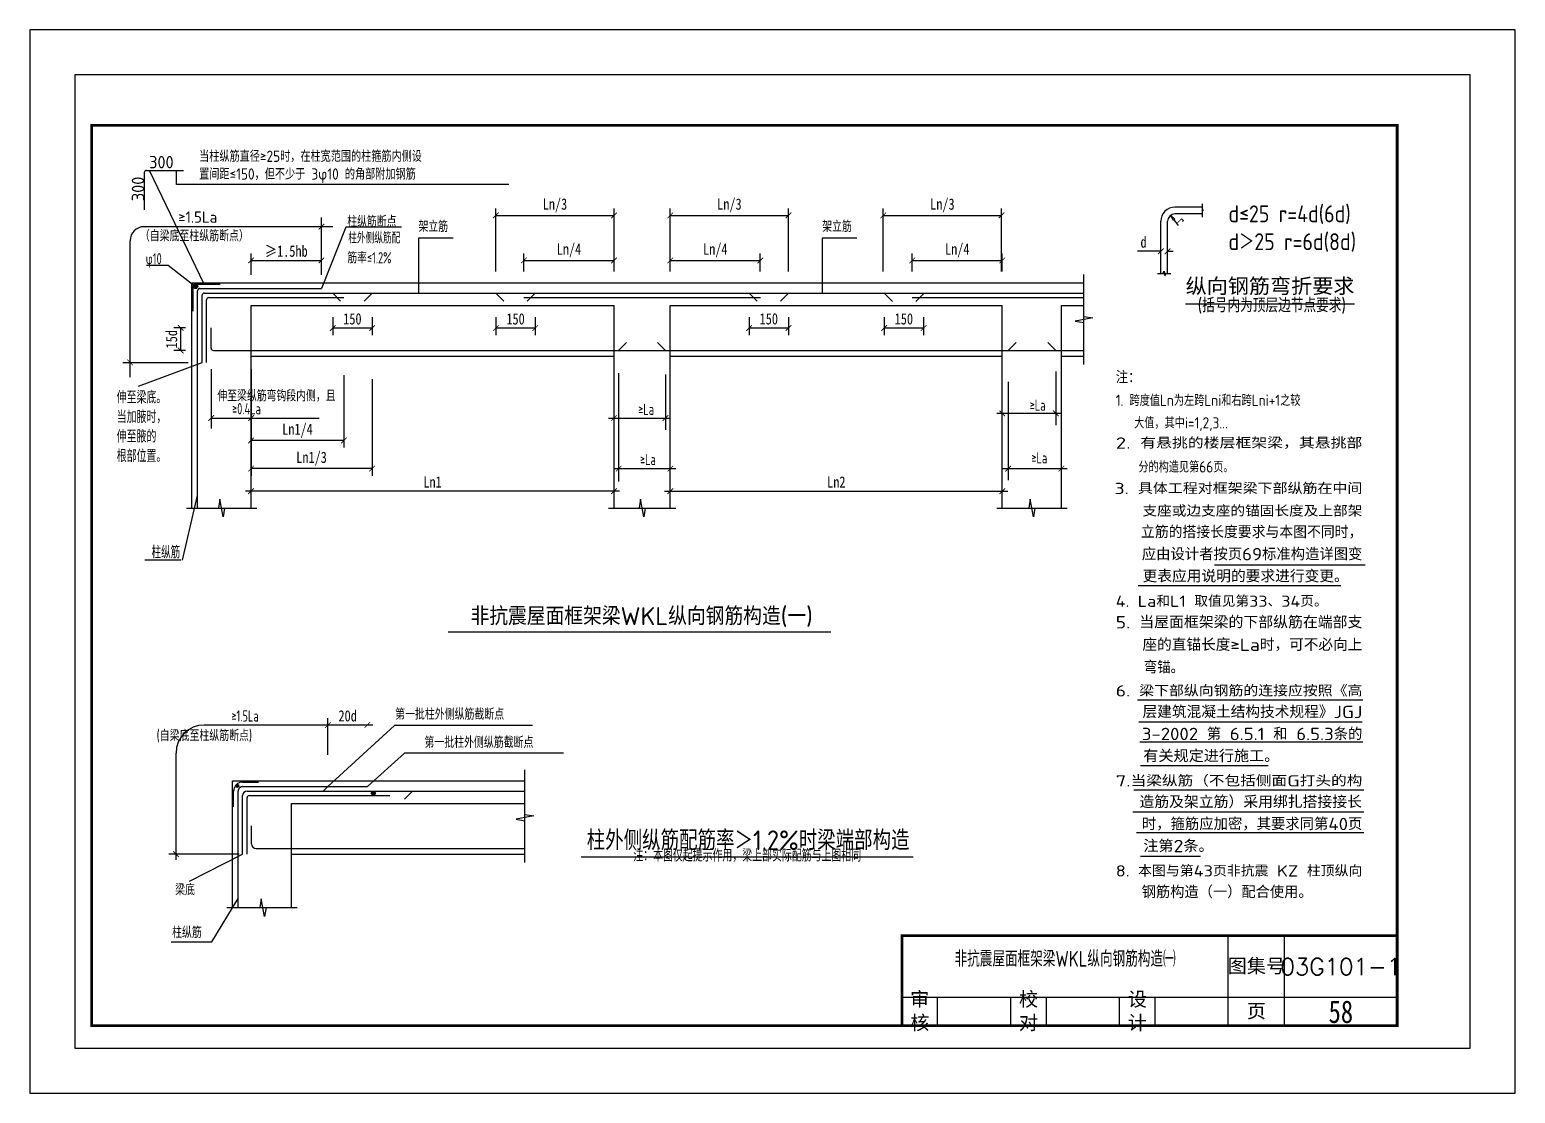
# Model space of a CAD drawing. Extents: x 1442 to 2852, y 1062 to 1251.
# Drawn here: x 2014.8 to 2278.8, y 1061.6 to 1250.6 of the extents above; entities that cross this region are included whole.
import ezdxf
from ezdxf.enums import TextEntityAlignment as Align

# ---------------------------------------------------------------- set-up
doc = ezdxf.new("R2010")
doc.units = 0
doc.header["$LTSCALE"] = 1000
doc.header["$MEASUREMENT"] = 0
doc.header["$PDMODE"] = 32
doc.header["$PDSIZE"] = -10
doc.linetypes.add('DASHED2', pattern=[9.525, 6.35, -3.175])
doc.layers.get('0').update_dxf_attribs({"linetype": 'CONTINUOUS'})
doc.layers.get('DEFPOINTS').update_dxf_attribs({"linetype": 'CONTINUOUS'})
for name, color, linetype in [('图线', 50, 'CONTINUOUS'), ('文字尺寸', 3, 'CONTINUOUS'), ('粗线', 10, 'CONTINUOUS'), ('粗虚', 12, 'DASHED2'), ('细线', 210, 'CONTINUOUS'), ('虚线', 4, 'DASHED2')]:
    doc.layers.add(name, color=color, linetype=linetype)
doc.styles.add('FS', font='', dxfattribs={"width": 0.8})
doc.styles.add('HZ', font='romans1.shx')
doc.styles.add('TSSD_REIN', font='tssdeng.shx', dxfattribs={"width": 0.7, "bigfont": 'hztxt.shx'})
doc.styles.get('FS').set_extended_font_data('FangSong_GB2312')
doc.dimstyles.new('FS', dxfattribs={"dimtxt": 2, "dimasz": 1, "dimexe": 1.25, "dimexo": 0.625, "dimtad": 1, "dimdec": 4, "dimtxsty": 'FS', "dimblk1": 'ARCHTICK', "dimblk2": 'ARCHTICK', "dimsah": 1, "dimcen": 0, "dimclrt": 256, "dimazin": 3, "dimtfac": 1, "dimtdec": 4, "dimtofl": 0, "dimtmove": 0, "dimatfit": 3, "dimtolj": 1, "dimtzin": 0})
doc.dimstyles.new('NORMAL', dxfattribs={"dimtxt": 2, "dimasz": 1, "dimexe": 1.25, "dimexo": 0.625, "dimtad": 1, "dimdec": 4, "dimtxsty": 'FS', "dimblk1": 'ARCHTICK', "dimblk2": 'ARCHTICK', "dimsah": 1, "dimcen": -0.09, "dimdle": 1, "dimse1": 1, "dimclrt": 256, "dimazin": 3, "dimtfac": 1, "dimtdec": 4, "dimtofl": 0, "dimtmove": 0, "dimatfit": 3, "dimtolj": 1, "dimtzin": 0})

# ---------------------------------------------------------------- blocks, each defined once
blk = doc.blocks.new('标准16K框1')
for p, q in [((213, 12), (213, 28)), ((223, 12), (223, 28)), ((243, 17), (155, 17)), ((161.334, 12), (161.334, 17)), ((174.334, 12), (174.334, 17)), ((180.667, 12), (180.667, 17)), ((193.667, 12), (193.667, 17)), ((200, 12), (200, 17))]:
    blk.add_line(p, q)
blk.add_lwpolyline([(0, 0), (264, 0), (264, 189), (0, 189)], close=True)
at = {"const_width": 0.5}
for points in [[(11, 12), (243, 12), (243, 172), (11, 172), (11, 12)], [(243, 28), (155, 28), (155, 12)]]:
    blk.add_lwpolyline(points, dxfattribs=at)
at = {"layer": 'DEFPOINTS'}
blk.add_lwpolyline([(8, 8), (256, 8), (256, 181), (8, 181)], close=True, dxfattribs=at)
at = {"attachment_point": 5, "style": 'HZ'}
for s, insert, char_height, width in [('图集号', (218, 22.5), 2.5, 10), ('03G101-1', (233, 22.5), 3, 20), ('审核', (158.167, 14.5), 2.5, 6.334), ('校对', (177.5005, 14.5), 2.5, 6.333), ('设计', (196.8335, 14.5), 2.5, 6.333), ('页', (218, 14.5), 2.5, 10)]:
    blk.add_mtext(s, dxfattribs=dict(at, insert=insert, char_height=char_height, width=width))
at = {"style": 'FS', "width": 0.8}
for tag, p in [('内容', (184, 22.5)), ('页码', (233, 14.5))]:
    blk.add_attdef(tag, text='', height=4, dxfattribs=at).set_placement(p, align=Align.MIDDLE_CENTER)
blk = doc.blocks.new('_ARCHTICK')
at = {"color": 0, "linetype": 'BYBLOCK', "const_width": 0.15}
blk.add_lwpolyline([(-0.5, -0.5), (0.5, 0.5)], dxfattribs=at)
blk = doc.blocks.new('*D88')
at = {"color": 0, "linetype": 'BYBLOCK'}
for p, q in [((2067.76, 1121.72), (2067.76, 1128.28)), ((2075.76, 1127.03), (2066.76, 1127.03))]:
    blk.add_line(p, q, dxfattribs=at)
at = {"layer": 'DEFPOINTS', "color": 0, "linetype": 'BYBLOCK'}
for p in [(2067.76, 1127.03), (2067.76, 1121.09), (2074.76, 1121.09)]:
    blk.add_point(p, dxfattribs=at)
at = {"color": 0, "linetype": 'BYBLOCK', "rotation": 180}
blk.add_blockref('_ARCHTICK', (2067.76, 1127.03), dxfattribs=at)
at = {"color": 0, "linetype": 'BYBLOCK'}
blk.add_blockref('_ARCHTICK', (2074.76, 1127.03), dxfattribs=at)
at = {"linetype": 'BYBLOCK', "insert": (2071.26, 1128.65), "char_height": 2, "attachment_point": 5, "style": 'FS'}
blk.add_mtext('\\A1;20d', dxfattribs=at)
blk = doc.blocks.new('*D62')
at = {"color": 0, "linetype": 'BYBLOCK'}
blk.add_line((1546.38, 964.36), (1479.88, 964.36), dxfattribs=at)
at = {"layer": 'DEFPOINTS', "color": 0, "linetype": 'BYBLOCK'}
for p in [(1480.88, 964.36), (1480.88, 964.36), (1545.38, 964.36)]:
    blk.add_point(p, dxfattribs=at)
at = {"color": 0, "linetype": 'BYBLOCK', "rotation": 180}
blk.add_blockref('_ARCHTICK', (1480.88, 964.36), dxfattribs=at)
at = {"color": 0, "linetype": 'BYBLOCK'}
blk.add_blockref('_ARCHTICK', (1545.38, 964.36), dxfattribs=at)
at = {"linetype": 'BYBLOCK', "insert": (1513.13, 965.98), "char_height": 2, "attachment_point": 5, "style": 'FS'}
blk.add_mtext('\\A1;Ln1', dxfattribs=at)
blk = doc.blocks.new('*D65')
at = {"color": 0, "linetype": 'BYBLOCK'}
for p, q in [((1480.88, 984.97), (1480.88, 972.11)), ((1497.38, 984.97), (1497.38, 972.11)), ((1497.38, 973.36), (1480.88, 973.36))]:
    blk.add_line(p, q, dxfattribs=at)
at = {"layer": 'DEFPOINTS', "color": 0, "linetype": 'BYBLOCK'}
for p in [(1480.88, 985.6), (1497.38, 985.6), (1480.88, 973.36)]:
    blk.add_point(p, dxfattribs=at)
at = {"color": 0, "linetype": 'BYBLOCK', "rotation": 180}
blk.add_blockref('_ARCHTICK', (1480.88, 973.36), dxfattribs=at)
at = {"color": 0, "linetype": 'BYBLOCK'}
blk.add_blockref('_ARCHTICK', (1497.38, 973.36), dxfattribs=at)
at = {"linetype": 'BYBLOCK', "insert": (1489.13, 975.13), "char_height": 2, "attachment_point": 5, "style": 'FS'}
blk.add_mtext('\\A1;Ln1/4', dxfattribs=at)
blk = doc.blocks.new('*D63')
at = {"color": 0, "linetype": 'BYBLOCK'}
for p, q in [((1480.88, 984.35), (1480.88, 967.11)), ((1502.38, 984.23), (1502.38, 967.11)), ((1502.38, 968.36), (1480.88, 968.36))]:
    blk.add_line(p, q, dxfattribs=at)
at = {"layer": 'DEFPOINTS', "color": 0, "linetype": 'BYBLOCK'}
for p in [(1480.88, 984.97), (1502.38, 984.85), (1480.88, 968.36)]:
    blk.add_point(p, dxfattribs=at)
at = {"color": 0, "linetype": 'BYBLOCK', "rotation": 180}
blk.add_blockref('_ARCHTICK', (1480.88, 968.36), dxfattribs=at)
at = {"color": 0, "linetype": 'BYBLOCK'}
blk.add_blockref('_ARCHTICK', (1502.38, 968.36), dxfattribs=at)
at = {"linetype": 'BYBLOCK', "insert": (1491.63, 970.13), "char_height": 2, "attachment_point": 5, "style": 'FS'}
blk.add_mtext('\\A1;Ln1/3', dxfattribs=at)
blk = doc.blocks.new('*D66')
at = {"color": 0, "linetype": 'BYBLOCK'}
for p, q in [((1480.88, 1002.8), (1480.88, 1006.61)), ((1493.38, 1002.8), (1493.38, 1006.61)), ((1480.88, 1005.36), (1493.38, 1005.36))]:
    blk.add_line(p, q, dxfattribs=at)
at = {"layer": 'DEFPOINTS', "color": 0, "linetype": 'BYBLOCK'}
for p in [(1493.38, 1005.36), (1480.88, 1002.17), (1493.38, 1002.17)]:
    blk.add_point(p, dxfattribs=at)
at = {"color": 0, "linetype": 'BYBLOCK', "rotation": 180}
blk.add_blockref('_ARCHTICK', (1480.88, 1005.36), dxfattribs=at)
at = {"color": 0, "linetype": 'BYBLOCK'}
blk.add_blockref('_ARCHTICK', (1493.38, 1005.36), dxfattribs=at)
at = {"linetype": 'BYBLOCK', "insert": (1487.13, 1006.98), "char_height": 2, "attachment_point": 5, "style": 'FS'}
blk.add_mtext('\\A1;≥1.5hb', dxfattribs=at)
blk = doc.blocks.new('*D64')
at = {"color": 0, "linetype": 'BYBLOCK'}
for p, q in [((1469.23, 993.36), (1467.13, 993.36)), ((1468.38, 989.36), (1468.38, 993.36)), ((1469.23, 989.36), (1467.13, 989.36))]:
    blk.add_line(p, q, dxfattribs=at)
at = {"layer": 'DEFPOINTS', "color": 0, "linetype": 'BYBLOCK'}
for p in [(1468.38, 993.36), (1469.86, 993.36), (1469.86, 989.36)]:
    blk.add_point(p, dxfattribs=at)
at = {"color": 0, "linetype": 'BYBLOCK'}
for p, rotation in [((1468.38, 993.36), 90), ((1468.38, 989.36), 270)]:
    blk.add_blockref('_ARCHTICK', p, dxfattribs=dict(at, rotation=rotation))
at = {"linetype": 'BYBLOCK', "insert": (1466.76, 991.36), "char_height": 2, "attachment_point": 5, "rotation": 90, "style": 'FS'}
blk.add_mtext('\\A1;15d', dxfattribs=at)
blk = doc.blocks.new('*D67')
at = {"color": 0, "linetype": 'BYBLOCK'}
for p, q in [((2068.6, 1199.54), (2068.6, 1196.32)), ((2075.6, 1199.54), (2075.6, 1196.32)), ((2075.6, 1197.57), (2068.6, 1197.57))]:
    blk.add_line(p, q, dxfattribs=at)
at = {"layer": 'DEFPOINTS', "color": 0, "linetype": 'BYBLOCK'}
for p in [(2068.6, 1200.16), (2075.6, 1200.16), (2068.6, 1197.57)]:
    blk.add_point(p, dxfattribs=at)
at = {"color": 0, "linetype": 'BYBLOCK', "rotation": 180}
blk.add_blockref('_ARCHTICK', (2068.6, 1197.57), dxfattribs=at)
at = {"color": 0, "linetype": 'BYBLOCK'}
blk.add_blockref('_ARCHTICK', (2075.6, 1197.57), dxfattribs=at)
at = {"linetype": 'BYBLOCK', "insert": (2072.1, 1199.2), "char_height": 2, "attachment_point": 5, "style": 'FS'}
blk.add_mtext('\\A1;150', dxfattribs=at)
blk = doc.blocks.new('*D58')
at = {"color": 0, "linetype": 'BYBLOCK'}
for p, q in [((1524.38, 1003.39), (1524.38, 1014.61)), ((1545.38, 1003.39), (1545.38, 1014.61)), ((1524.38, 1013.36), (1545.38, 1013.36))]:
    blk.add_line(p, q, dxfattribs=at)
at = {"layer": 'DEFPOINTS', "color": 0, "linetype": 'BYBLOCK'}
for p in [(1545.38, 1013.36), (1524.38, 1002.76), (1545.38, 1002.76)]:
    blk.add_point(p, dxfattribs=at)
at = {"color": 0, "linetype": 'BYBLOCK', "rotation": 180}
blk.add_blockref('_ARCHTICK', (1524.38, 1013.36), dxfattribs=at)
at = {"color": 0, "linetype": 'BYBLOCK'}
blk.add_blockref('_ARCHTICK', (1545.38, 1013.36), dxfattribs=at)
at = {"linetype": 'BYBLOCK', "insert": (1534.88, 1015.13), "char_height": 2, "attachment_point": 5, "style": 'FS'}
blk.add_mtext('\\A1;Ln/3', dxfattribs=at)
blk = doc.blocks.new('*D57')
at = {"color": 0, "linetype": 'BYBLOCK'}
for p, q in [((1593.23, 1003.39), (1593.23, 1014.61)), ((1614.23, 1003.39), (1614.23, 1014.61)), ((1593.23, 1013.36), (1614.23, 1013.36))]:
    blk.add_line(p, q, dxfattribs=at)
at = {"layer": 'DEFPOINTS', "color": 0, "linetype": 'BYBLOCK'}
for p in [(1614.23, 1013.36), (1593.23, 1002.76), (1614.23, 1002.76)]:
    blk.add_point(p, dxfattribs=at)
at = {"color": 0, "linetype": 'BYBLOCK', "rotation": 180}
blk.add_blockref('_ARCHTICK', (1593.23, 1013.36), dxfattribs=at)
at = {"color": 0, "linetype": 'BYBLOCK'}
blk.add_blockref('_ARCHTICK', (1614.23, 1013.36), dxfattribs=at)
at = {"linetype": 'BYBLOCK', "insert": (1603.73, 1015.13), "char_height": 2, "attachment_point": 5, "style": 'FS'}
blk.add_mtext('\\A1;Ln/3', dxfattribs=at)
blk = doc.blocks.new('*D59')
at = {"color": 0, "linetype": 'BYBLOCK'}
for p, q in [((1555.38, 1003.39), (1555.38, 1014.61)), ((1576.38, 1003.39), (1576.38, 1014.61)), ((1555.38, 1013.36), (1576.38, 1013.36))]:
    blk.add_line(p, q, dxfattribs=at)
at = {"layer": 'DEFPOINTS', "color": 0, "linetype": 'BYBLOCK'}
for p in [(1576.38, 1013.36), (1555.38, 1002.76), (1576.38, 1002.76)]:
    blk.add_point(p, dxfattribs=at)
at = {"color": 0, "linetype": 'BYBLOCK', "rotation": 180}
blk.add_blockref('_ARCHTICK', (1555.38, 1013.36), dxfattribs=at)
at = {"color": 0, "linetype": 'BYBLOCK'}
blk.add_blockref('_ARCHTICK', (1576.38, 1013.36), dxfattribs=at)
at = {"linetype": 'BYBLOCK', "insert": (1565.88, 1015.13), "char_height": 2, "attachment_point": 5, "style": 'FS'}
blk.add_mtext('\\A1;Ln/3', dxfattribs=at)
blk = doc.blocks.new('*D70')
at = {"color": 0, "linetype": 'BYBLOCK'}
for p, q in [((2142.6, 1199.54), (2142.6, 1196.32)), ((2149.6, 1199.54), (2149.6, 1196.32)), ((2149.6, 1197.57), (2142.6, 1197.57))]:
    blk.add_line(p, q, dxfattribs=at)
at = {"layer": 'DEFPOINTS', "color": 0, "linetype": 'BYBLOCK'}
for p in [(2142.6, 1200.16), (2149.6, 1200.16), (2142.6, 1197.57)]:
    blk.add_point(p, dxfattribs=at)
at = {"color": 0, "linetype": 'BYBLOCK', "rotation": 180}
blk.add_blockref('_ARCHTICK', (2142.6, 1197.57), dxfattribs=at)
at = {"color": 0, "linetype": 'BYBLOCK'}
blk.add_blockref('_ARCHTICK', (2149.6, 1197.57), dxfattribs=at)
at = {"linetype": 'BYBLOCK', "insert": (2146.1, 1199.2), "char_height": 2, "attachment_point": 5, "style": 'FS'}
blk.add_mtext('\\A1;150', dxfattribs=at)
blk = doc.blocks.new('*D61')
at = {"color": 0, "linetype": 'BYBLOCK'}
blk.add_line((1554.38, 964.36), (1615.38, 964.36), dxfattribs=at)
at = {"layer": 'DEFPOINTS', "color": 0, "linetype": 'BYBLOCK'}
for p in [(1555.38, 964.36), (1614.38, 964.36), (1614.38, 964.36)]:
    blk.add_point(p, dxfattribs=at)
at = {"color": 0, "linetype": 'BYBLOCK', "rotation": 180}
blk.add_blockref('_ARCHTICK', (1555.38, 964.36), dxfattribs=at)
at = {"color": 0, "linetype": 'BYBLOCK'}
blk.add_blockref('_ARCHTICK', (1614.38, 964.36), dxfattribs=at)
at = {"linetype": 'BYBLOCK', "insert": (1584.88, 965.98), "char_height": 2, "attachment_point": 5, "style": 'FS'}
blk.add_mtext('\\A1;Ln2', dxfattribs=at)
blk = doc.blocks.new('*D69')
at = {"color": 0, "linetype": 'BYBLOCK'}
for p, q in [((1529.38, 1003.39), (1529.38, 1006.61)), ((1545.38, 1003.39), (1545.38, 1006.61)), ((1529.38, 1005.36), (1545.38, 1005.36))]:
    blk.add_line(p, q, dxfattribs=at)
at = {"layer": 'DEFPOINTS', "color": 0, "linetype": 'BYBLOCK'}
for p in [(1545.38, 1005.36), (1529.38, 1002.76), (1545.38, 1002.76)]:
    blk.add_point(p, dxfattribs=at)
at = {"color": 0, "linetype": 'BYBLOCK', "rotation": 180}
blk.add_blockref('_ARCHTICK', (1529.38, 1005.36), dxfattribs=at)
at = {"color": 0, "linetype": 'BYBLOCK'}
blk.add_blockref('_ARCHTICK', (1545.38, 1005.36), dxfattribs=at)
at = {"linetype": 'BYBLOCK', "insert": (1537.38, 1007.13), "char_height": 2, "attachment_point": 5, "style": 'FS'}
blk.add_mtext('\\A1;Ln/4', dxfattribs=at)
blk = doc.blocks.new('*D68')
at = {"color": 0, "linetype": 'BYBLOCK'}
for p, q in [((2097.6, 1199.54), (2097.6, 1196.32)), ((2104.6, 1199.54), (2104.6, 1196.32)), ((2104.6, 1197.57), (2097.6, 1197.57))]:
    blk.add_line(p, q, dxfattribs=at)
at = {"layer": 'DEFPOINTS', "color": 0, "linetype": 'BYBLOCK'}
for p in [(2097.6, 1200.16), (2104.6, 1200.16), (2097.6, 1197.57)]:
    blk.add_point(p, dxfattribs=at)
at = {"color": 0, "linetype": 'BYBLOCK', "rotation": 180}
blk.add_blockref('_ARCHTICK', (2097.6, 1197.57), dxfattribs=at)
at = {"color": 0, "linetype": 'BYBLOCK'}
blk.add_blockref('_ARCHTICK', (2104.6, 1197.57), dxfattribs=at)
at = {"linetype": 'BYBLOCK', "insert": (2101.1, 1199.2), "char_height": 2, "attachment_point": 5, "style": 'FS'}
blk.add_mtext('\\A1;150', dxfattribs=at)
blk = doc.blocks.new('*D71')
at = {"color": 0, "linetype": 'BYBLOCK'}
for p, q in [((1555.38, 1003.39), (1555.38, 1006.61)), ((1571.38, 1003.39), (1571.38, 1006.61)), ((1555.38, 1005.36), (1571.38, 1005.36))]:
    blk.add_line(p, q, dxfattribs=at)
at = {"layer": 'DEFPOINTS', "color": 0, "linetype": 'BYBLOCK'}
for p in [(1571.38, 1005.36), (1555.38, 1002.76), (1571.38, 1002.76)]:
    blk.add_point(p, dxfattribs=at)
at = {"color": 0, "linetype": 'BYBLOCK', "rotation": 180}
blk.add_blockref('_ARCHTICK', (1555.38, 1005.36), dxfattribs=at)
at = {"color": 0, "linetype": 'BYBLOCK'}
blk.add_blockref('_ARCHTICK', (1571.38, 1005.36), dxfattribs=at)
at = {"linetype": 'BYBLOCK', "insert": (1563.38, 1007.13), "char_height": 2, "attachment_point": 5, "style": 'FS'}
blk.add_mtext('\\A1;Ln/4', dxfattribs=at)
blk = doc.blocks.new('*D73')
at = {"color": 0, "linetype": 'BYBLOCK'}
for p, q in [((1598.38, 1003.39), (1598.38, 1006.61)), ((1614.38, 1003.39), (1614.38, 1006.61)), ((1598.38, 1005.36), (1614.38, 1005.36))]:
    blk.add_line(p, q, dxfattribs=at)
at = {"layer": 'DEFPOINTS', "color": 0, "linetype": 'BYBLOCK'}
for p in [(1614.38, 1005.36), (1598.38, 1002.76), (1614.38, 1002.76)]:
    blk.add_point(p, dxfattribs=at)
at = {"color": 0, "linetype": 'BYBLOCK', "rotation": 180}
blk.add_blockref('_ARCHTICK', (1598.38, 1005.36), dxfattribs=at)
at = {"color": 0, "linetype": 'BYBLOCK'}
blk.add_blockref('_ARCHTICK', (1614.38, 1005.36), dxfattribs=at)
at = {"linetype": 'BYBLOCK', "insert": (1606.38, 1007.13), "char_height": 2, "attachment_point": 5, "style": 'FS'}
blk.add_mtext('\\A1;Ln/4', dxfattribs=at)
blk = doc.blocks.new('*D60')
at = {"color": 0, "linetype": 'BYBLOCK'}
for p, q in [((2166.6, 1199.54), (2166.6, 1196.32)), ((2173.6, 1199.54), (2173.6, 1196.32)), ((2173.6, 1197.57), (2166.6, 1197.57))]:
    blk.add_line(p, q, dxfattribs=at)
at = {"layer": 'DEFPOINTS', "color": 0, "linetype": 'BYBLOCK'}
for p in [(2166.6, 1200.16), (2173.6, 1200.16), (2166.6, 1197.57)]:
    blk.add_point(p, dxfattribs=at)
at = {"color": 0, "linetype": 'BYBLOCK', "rotation": 180}
blk.add_blockref('_ARCHTICK', (2166.6, 1197.57), dxfattribs=at)
at = {"color": 0, "linetype": 'BYBLOCK'}
blk.add_blockref('_ARCHTICK', (2173.6, 1197.57), dxfattribs=at)
at = {"linetype": 'BYBLOCK', "insert": (2170.1, 1199.2), "char_height": 2, "attachment_point": 5, "style": 'FS'}
blk.add_mtext('\\A1;150', dxfattribs=at)
blk = doc.blocks.new('*D72')
at = {"color": 0, "linetype": 'BYBLOCK'}
for p, q in [((1642.55, 1006.98), (1638.41, 1006.98)), ((1642.55, 1005.2), (1642.55, 1008.23)), ((1643.75, 1005.2), (1643.75, 1008.23)), ((1643.75, 1006.98), (1644.75, 1006.98))]:
    blk.add_line(p, q, dxfattribs=at)
at = {"layer": 'DEFPOINTS', "color": 0, "linetype": 'BYBLOCK'}
for p in [(1642.55, 1006.98), (1642.55, 1004.57), (1643.75, 1004.57)]:
    blk.add_point(p, dxfattribs=at)
at = {"color": 0, "linetype": 'BYBLOCK'}
blk.add_blockref('_ARCHTICK', (1642.55, 1006.98), dxfattribs=at)
at = {"color": 0, "linetype": 'BYBLOCK', "rotation": 180}
blk.add_blockref('_ARCHTICK', (1643.75, 1006.98), dxfattribs=at)
at = {"linetype": 'BYBLOCK', "insert": (1639.48, 1008.61), "char_height": 2, "attachment_point": 5, "style": 'FS'}
blk.add_mtext('\\A1;d', dxfattribs=at)
blk = doc.blocks.new('_CLOSEDBLANK')
at = {"color": 0, "linetype": 'BYBLOCK'}
for p, q in [((-1, 0.17), (0, 0)), ((-1, 0.17), (-1, -0.17)), ((0, 0), (-1, -0.17))]:
    blk.add_line(p, q, dxfattribs=at)

msp = doc.modelspace()

# ---------------------------------------------------------------- hatches: boundary and pattern name
at = {"layer": '粗线'}
for points in [[(2044.6315, 1204.99096, 1), (2043.8315, 1204.99096, 1)], [(2051.8994, 1116.22878, 0.566926778), (2051.506, 1116.46423, 0.025373343), (2051.39302, 1116.34772, 0.115866509), (2051.36509, 1116.22878, 1.000000719)], [(2076.18794, 1114.92319, 1), (2075.48658, 1114.92319, 1)]]:
    msp.add_hatch(color=256, dxfattribs=at).paths.add_polyline_path(points)

# ---------------------------------------------------------------- linework, layer by layer
at = {"color": 0, "linetype": 'BYBLOCK'}
for p, q in [((2046.99668, 1190.2633), (2046.99668, 1180.34358)), ((2054.09668, 1190.2633), (2054.09668, 1180.34358))]:
    msp.add_line(p, q, dxfattribs=at)
at = {"layer": 'DEFPOINTS'}
msp.add_line((2068.59668, 1215.59358), (2041.77407, 1215.59358), dxfattribs=at)
at = {"layer": 'DEFPOINTS', "color": 0, "linetype": 'BYBLOCK'}
for p in [(2218.26481, 1216.5532), (2219.05796, 1215.52319), (2046.99668, 1190.8883), (2054.09668, 1190.8883), (2115.59668, 1188.56916), (2128.59668, 1188.56916), (2054.09668, 1161.78084), (2075.59668, 1161.65872), (2050.79668, 1117.09358), (2052.59668, 1117.09358), (2067.75857, 1116.09358), (2052.59668, 1104.09358), (2061.29668, 1102.3883)]:
    msp.add_point(p, dxfattribs=at)
at = {"layer": '图线'}
for p, q in [((2045.77788, 1205.39358), (2036.0312, 1225.59358)), ((2040.8502, 1223.09328), (2040.8502, 1225.59358)), ((2099.8966, 1223.09328), (2040.8502, 1223.09328)), ((2070.91026, 1215.50816), (2066.59668, 1204.59358)), ((2080.84418, 1215.50816), (2070.91026, 1215.50816)), ((2089.99061, 1213.5761), (2083.85317, 1213.5761)), ((2083.85317, 1213.5761), (2083.85317, 1203.79358)), ((2155.60026, 1213.5761), (2155.60026, 1203.79358)), ((2161.7377, 1213.5761), (2155.60026, 1213.5761)), ((2035.52934, 1208.74208), (2039.36207, 1208.74208)), ((2039.36207, 1208.74208), (2044.2315, 1204.99096)), ((2034.08105, 1187.26931), (2045.39668, 1191.45909)), ((2041.91643, 1156.31697), (2044.59668, 1167.81599)), ((2035.19602, 1156.40517), (2041.635, 1156.40517)), ((2225.27678, 1155.50937), (2252.06078, 1155.50937)), ((2211.73869, 1151.81184), (2247.77534, 1151.81184)), ((2211.64129, 1131.51438), (2251.6712, 1131.51438)), ((2211.83608, 1127.62225), (2251.5738, 1127.62225)), ((2079.55834, 1126.92808), (2067.75857, 1116.09358)), ((2104.08857, 1126.92808), (2079.55834, 1126.92808)), ((2081.34236, 1122.02672), (2074.75857, 1116.09358)), ((2109.58929, 1122.02672), (2081.34236, 1122.02672)), ((2212.03088, 1124.02203), (2251.6712, 1124.02203)), ((2212.12827, 1119.83798), (2234.82163, 1119.83798)), ((2210.95951, 1115.50799), (2251.86599, 1115.50799)), ((2210.76472, 1111.61586), (2251.86599, 1111.61586)), ((2211.4465, 1107.91834), (2251.86599, 1107.91834)), ((2043.13468, 1099.30225), (2052.59668, 1104.09358)), ((2212.12827, 1103.73429), (2222.84187, 1103.73429)), ((2047.14163, 1088.52844), (2051.79668, 1096.18532)), ((2039.92178, 1088.52844), (2047.14163, 1088.52844))]:
    msp.add_line(p, q, dxfattribs=at)
at = {"layer": '文字尺寸'}
for p, q in [((2066.59668, 1210.84358), (2066.59668, 1217.19988)), ((2068.09668, 1215.59358), (2035.09668, 1215.59358)), ((2032.59668, 1188.82537), (2032.59668, 1213.09358)), ((2031.29573, 1191.45909), (2042.93723, 1191.45909)), ((2046.99668, 1190.2633), (2046.99668, 1179.73344)), ((2119.41649, 1189.54243), (2119.41649, 1170.33813)), ((2127.7419, 1189.35228), (2127.7419, 1179.46492)), ((2188.63907, 1188.02129), (2188.63907, 1170.52827)), ((2197.11314, 1189.84253), (2197.11314, 1180.34951))]:
    msp.add_line(p, q, dxfattribs=at)
at = {"layer": '文字尺寸', "linetype": 'BYBLOCK'}
for p, q in [((2218.15957, 1216.73717), (2218.85832, 1215.82975)), ((2046.99668, 1181.59358), (2054.09668, 1181.59358)), ((2054.09668, 1181.59358), (2066.19749, 1181.59358)), ((2117.59668, 1181.59358), (2128.59668, 1181.59358)), ((2198.09668, 1182.41482), (2186.59668, 1182.41482)), ((2118.59668, 1172.59358), (2129.59668, 1172.59358)), ((2187.59668, 1172.59358), (2199.09668, 1172.59358)), ((2068.75857, 1127.02672), (2045.75857, 1127.02672)), ((2040.75857, 1103.09358), (2040.75857, 1122.02672)), ((2051.97168, 1104.09358), (2039.50857, 1104.09358))]:
    msp.add_line(p, q, dxfattribs=at)
at = {"layer": '文字尺寸'}
msp.add_arc((2035.09668, 1213.09358), 2.5, 90, 180, dxfattribs=at)
at = {"layer": '文字尺寸', "linetype": 'BYBLOCK'}
msp.add_arc((2045.75857, 1122.02672), 5, 90, 180, dxfattribs=at)
at = {"layer": '粗线'}
for p, q in [((2035.09668, 1225.19358), (2035.09668, 1218.59358)), ((2035.49668, 1225.59358), (2042.09668, 1225.59358)), ((2045.39668, 1191.45909), (2045.39668, 1203.39358)), ((2045.79668, 1203.79358), (2202.09668, 1203.79358)), ((2046.19668, 1191.45909), (2046.19668, 1202.59358)), ((2046.59668, 1202.99358), (2070.59668, 1202.99358)), ((2068.59668, 1203.79358), (2070.01089, 1202.37937)), ((2075.59668, 1203.79358), (2074.18247, 1202.37937)), ((2097.59668, 1203.79358), (2099.01089, 1202.37937)), ((2102.59668, 1202.99358), (2144.59668, 1202.99358)), ((2104.59668, 1203.79358), (2103.18247, 1202.37937)), ((2142.59668, 1203.79358), (2144.01089, 1202.37937)), ((2149.59668, 1203.79358), (2148.18247, 1202.37937)), ((2166.65543, 1203.73483), (2168.06965, 1202.32062)), ((2171.59668, 1202.99358), (2202.09668, 1202.99358)), ((2173.65543, 1203.73483), (2172.24122, 1202.32062)), ((2220.17506, 1201.90334), (2250.17506, 1201.90334)), ((2046.99668, 1193.99358), (2046.99668, 1197.59358)), ((2047.39668, 1193.59358), (2202.09668, 1193.59358)), ((2120.8307, 1195.0078), (2119.41649, 1193.59358)), ((2126.32769, 1195.0078), (2127.7419, 1193.59358)), ((2190.05328, 1195.0078), (2188.63907, 1193.59358)), ((2195.69893, 1195.0078), (2197.11314, 1193.59358)), ((2089.09668, 1143.59358), (2157.09668, 1143.59358)), ((2052.59668, 1104.09358), (2052.59668, 1114.49358)), ((2053.39668, 1115.29358), (2102.75857, 1115.29358)), ((2053.39668, 1104.09358), (2053.39668, 1114.09358)), ((2053.79668, 1114.49358), (2078.75857, 1114.49358)), ((2082.79668, 1115.29358), (2081.38247, 1113.87937)), ((2054.19668, 1105.89358), (2054.19668, 1109.09358)), ((2054.99668, 1105.09358), (2102.75857, 1105.09358)), ((2112.76271, 1103.60604), (2171.76271, 1103.60604))]:
    msp.add_line(p, q, dxfattribs=at)
for centre, radius in [((2044.2315, 1204.99096), 0.4), ((2051.63224, 1116.22878), 0.26716), ((2075.83726, 1114.92319), 0.35068)]:
    msp.add_circle(centre, radius, dxfattribs=at)
for centre, radius, start, end in [((2035.49668, 1225.19358), 0.4, 90, 180), ((2045.79668, 1203.39358), 0.4, 90, 180), ((2046.59668, 1202.59358), 0.4, 90, 180), ((2046.59668, 1202.59358), 0.4, 90, 180), ((2046.59668, 1202.59358), 0.4, 90, 180), ((2047.39668, 1193.99358), 0.4, 180, 270), ((2053.39668, 1114.49358), 0.8, 90, 180), ((2053.79668, 1114.09358), 0.4, 90, 180), ((2053.79668, 1114.09358), 0.4, 90, 180), ((2053.79668, 1114.09358), 0.4, 90, 180), ((2054.99668, 1105.89358), 0.8, 180, 270)]:
    msp.add_arc(centre, radius, start, end, dxfattribs=at)
at = {"layer": '粗虚', "ltscale": 0.15}
for p, q in [((2043.79668, 1200.59358), (2043.79668, 1204.99358)), ((2044.19668, 1205.39358), (2048.59668, 1205.39358)), ((2044.59668, 1165.59358), (2044.59668, 1204.19358)), ((2044.99668, 1204.59358), (2066.59668, 1204.59358))]:
    msp.add_line(p, q, dxfattribs=at)
at = {"layer": '粗虚'}
for p, q in [((2052.59668, 1116.89358), (2055.39482, 1116.89358)), ((2050.99668, 1112.47487), (2050.99668, 1115.29358)), ((2051.79668, 1094.59358), (2051.79668, 1115.29358)), ((2052.59668, 1116.09358), (2074.75857, 1116.09358)), ((2067.75857, 1116.09358), (2066.858, 1115.19302))]:
    msp.add_line(p, q, dxfattribs=at)
at = {"layer": '粗虚', "ltscale": 0.15}
for centre in [(2044.19668, 1204.99358), (2044.99668, 1204.19358)]:
    msp.add_arc(centre, 0.4, 90, 180, dxfattribs=at)
at = {"layer": '粗虚'}
for radius in [1.6, 0.8]:
    msp.add_arc((2052.59668, 1115.29358), radius, 90, 180, dxfattribs=at)
at = {"layer": '细线'}
for p, q in [((2223.17506, 1219.0532), (2218.26481, 1219.0532)), ((2223.17506, 1217.8532), (2218.26481, 1217.8532)), ((2223.32233, 1218.52105), (2223.04672, 1218.45222)), ((2223.04672, 1218.45222), (2223.17506, 1218.37356)), ((2223.17506, 1217.2532), (2223.17506, 1219.6532)), ((2223.17506, 1218.58004), (2223.32233, 1218.52105)), ((2215.76481, 1207.29516), (2215.76481, 1216.5532)), ((2216.96481, 1207.29516), (2216.96481, 1216.5532)), ((2202.09668, 1191.09358), (2202.09668, 1207.09358)), ((2215.16481, 1207.29516), (2217.56481, 1207.29516)), ((2216.11507, 1207.29516), (2216.33714, 1207.68807)), ((2216.33714, 1207.68807), (2216.47039, 1206.84511)), ((2216.47039, 1206.84511), (2216.69247, 1207.29516)), ((2043.59668, 1205.59358), (2202.09668, 1205.59358)), ((2043.59668, 1165.59358), (2043.59668, 1205.59358)), ((2203.67237, 1199.37142), (2200.52099, 1198.81575)), ((2200.52099, 1198.81575), (2202.09668, 1198.53791)), ((2202.09668, 1199.64926), (2203.67237, 1199.37142)), ((2054.09668, 1192.59358), (2118.59668, 1192.59358)), ((2054.09668, 1165.59358), (2054.09668, 1192.59358)), ((2118.59668, 1165.59358), (2118.59668, 1192.59358)), ((2128.59668, 1192.59358), (2187.59668, 1192.59358)), ((2128.59668, 1165.59358), (2128.59668, 1192.59358)), ((2187.59668, 1165.59358), (2187.59668, 1192.59358)), ((2198.09668, 1165.59358), (2198.09668, 1192.59358)), ((2198.09668, 1192.59358), (2202.09668, 1192.59358)), ((2048.56884, 1167.16928), (2048.291, 1165.59358)), ((2049.12452, 1164.01789), (2048.56884, 1167.16928)), ((2123.31884, 1167.16928), (2123.041, 1165.59358)), ((2123.87452, 1164.01789), (2123.31884, 1167.16928)), ((2192.56884, 1167.16928), (2192.291, 1165.59358)), ((2193.12452, 1164.01789), (2192.56884, 1167.16928)), ((2042.59668, 1165.59358), (2055.09668, 1165.59358)), ((2049.40235, 1165.59358), (2049.12452, 1164.01789)), ((2117.59668, 1165.59358), (2129.59668, 1165.59358)), ((2124.15235, 1165.59358), (2123.87452, 1164.01789)), ((2186.59668, 1165.59358), (2199.09668, 1165.59358)), ((2193.40235, 1165.59358), (2193.12452, 1164.01789)), ((2050.79668, 1117.09358), (2102.75857, 1117.09358)), ((2050.79668, 1094.59358), (2050.79668, 1117.09358)), ((2102.75857, 1102.59358), (2102.75857, 1119.09358)), ((2104.33426, 1110.87142), (2101.18287, 1110.31575)), ((2101.18287, 1110.31575), (2102.75857, 1110.03791)), ((2102.75857, 1111.14926), (2104.33426, 1110.87142)), ((2061.29668, 1104.09358), (2102.75857, 1104.09358)), ((2061.29668, 1094.59358), (2061.29668, 1104.09358)), ((2055.9191, 1096.16928), (2055.64126, 1094.59358)), ((2056.47477, 1093.01789), (2055.9191, 1096.16928)), ((2049.79668, 1094.59358), (2062.29668, 1094.59358)), ((2056.75261, 1094.59358), (2056.47477, 1093.01789))]:
    msp.add_line(p, q, dxfattribs=at)
for radius in [2.5, 1.3, 0.1]:
    msp.add_arc((2218.26481, 1216.5532), radius, 90, 180, dxfattribs=at)
at = {"layer": '虚线', "ltscale": 0.15}
for p, q in [((2054.09668, 1201.59358), (2118.59668, 1201.59358)), ((2054.09668, 1192.59358), (2054.09668, 1201.59358)), ((2118.59668, 1192.59358), (2118.59668, 1201.59358)), ((2128.59668, 1201.59358), (2187.59668, 1201.59358)), ((2128.59668, 1192.59358), (2128.59668, 1201.59358)), ((2187.59668, 1192.59358), (2187.59668, 1201.59358)), ((2198.09668, 1192.59358), (2198.09668, 1201.59358)), ((2198.09668, 1201.59358), (2202.09668, 1201.59358)), ((2061.29668, 1113.09358), (2102.75857, 1113.09358)), ((2061.29668, 1104.09358), (2061.29668, 1113.09358))]:
    msp.add_line(p, q, dxfattribs=at)

# ---------------------------------------------------------------- block references
at = {"layer": 'DEFPOINTS'}
ref = msp.add_blockref('标准16K框1', (2014.75857, 1061.59358), dxfattribs=at)
ref.add_attrib('页码', '58', dxfattribs={"layer": '0', "height": 4, "style": 'FS', "width": 0.8}).set_placement((2247.75857, 1076.09358), align=Align.MIDDLE_CENTER)
at = {"layer": '文字尺寸', "linetype": 'BYBLOCK'}
for name, p, rotation in [('_CLOSEDBLANK', (2217.53193, 1217.59947), 127.5975530621904), ('_ARCHTICK', (2066.59668, 1215.59358), 180), ('_ARCHTICK', (2032.59668, 1191.45909), 270), ('_ARCHTICK', (2046.99668, 1181.59358), 180), ('_ARCHTICK', (2118.59668, 1181.59358), 180), ('_ARCHTICK', (2119.41649, 1172.59358), 180), ('_ARCHTICK', (2188.63907, 1172.59358), 180), ('_ARCHTICK', (2040.75857, 1104.09358), 270)]:
    msp.add_blockref(name, p, dxfattribs=dict(at, rotation=rotation))
at = {"layer": '文字尺寸', "linetype": 'BYBLOCK', "xscale": -1}
msp.add_blockref('_ARCHTICK', (2187.59668, 1182.41482), dxfattribs=at)
at = {"layer": '文字尺寸', "linetype": 'BYBLOCK', "xscale": -1, "rotation": 180}
msp.add_blockref('_ARCHTICK', (2197.11314, 1182.41482), dxfattribs=at)
at = {"layer": '文字尺寸', "linetype": 'BYBLOCK'}
for p in [(2054.09668, 1181.59358), (2127.7419, 1181.59358), (2128.59668, 1172.59358), (2198.09668, 1172.59358), (2067.75857, 1127.02672)]:
    msp.add_blockref('_ARCHTICK', p, dxfattribs=at)

# ---------------------------------------------------------------- texts
at = {"style": 'TSSD_REIN', "width": 0.8}
msp.add_text('非抗震屋面框架梁WKL纵向钢筋构造㈠', height=2.8, dxfattribs=at).set_placement((2198.75857, 1084.09358), align=Align.CENTER)
at = {"layer": '文字尺寸', "style": 'TSSD_REIN'}
for s, height, p in [('300', 2.2, (2035.98257, 1225.95923)), ('≥1.5La', 2, (2041.15488, 1216.2981)), ('注：', 2.2, (2207.75857, 1187.73492))]:
    msp.add_text(s, height=height, dxfattribs=at).set_placement(p)
for s, height, width, p in [('当柱纵筋直径≥25时，在柱宽范围的柱箍筋内侧设', 2, 0.9, (2044.87128, 1227.10995)), ('置间距≤150，但不少于 3φ10 的角部附加钢筋', 2, 0.9, (2044.87128, 1223.9532)), ('d≤25 r=4d(6d)', 3, 0.9, (2227.77926, 1216.37265)), ('柱纵筋断点', 2, 0.7, (2071.1857, 1215.50816)), ('（自梁底至柱纵筋断点）', 2, 0.8, (2034.33465, 1212.96953)), ('架立筋', 2, 0.7, (2083.85317, 1214.63312)), ('架立筋', 2, 0.7, (2155.60026, 1214.63312)), ('d＞25 r=6d(8d)', 3, 0.9, (2227.77926, 1211.42095)), ('φ10', 2, 0.7, (2035.37603, 1208.89523)), ('筋率≤1.2%', 2, 0.7, (2071.1857, 1209.07091)), ('伸至梁底。', 2.2, 0.8, (2030.22646, 1184.16986)), ('伸至梁纵筋弯钩段内侧，且', 2, 0.7, (2048.11252, 1184.55061)), ('1. 跨度值Ln为左跨Lni和右跨Lni+1之较', 2, 0.9, (2207.75857, 1183.73492)), ('当加腋时，', 2.2, 0.8, (2030.22646, 1180.69742)), ('   大值，其中i=1,2,3...', 2, 0.9, (2207.75857, 1179.73492)), ('伸至腋的', 2.2, 0.8, (2030.22646, 1177.22499)), ('根部位置。', 2.2, 0.8, (2030.22646, 1173.75256)), ('   分的构造见第66页。', 2, 0.9, (2208.51305, 1171.90426)), ('第一批柱外侧纵筋截断点', 2, 0.8, (2079.70701, 1127.96776)), ('(自梁底至柱纵筋断点)', 2, 0.8, (2037.30295, 1124.16721)), ('第一批柱外侧纵筋截断点', 2, 0.8, (2084.91039, 1122.96776)), ('梁底', 2, 0.8, (2040.60733, 1096.77731)), ('柱纵筋', 2, 0.8, (2040.05458, 1089.19183))]:
    msp.add_text(s, height=height, dxfattribs=dict(at, width=width)).set_placement(p)
msp.add_text('300', height=2.2, rotation=90, dxfattribs=at).set_placement((2035.09668, 1220.13363))
at = {"layer": '文字尺寸', "style": 'TSSD_REIN', "width": 0.8}
msp.add_text('r', height=2, rotation=315, dxfattribs=at).set_placement((2218.36188, 1216.21843))
at = {"layer": '文字尺寸', "style": 'TSSD_REIN'}
for s, height, width, p, p2 in [('柱外侧纵筋配', 2, 0.784782, (2071.36155, 1212.60686), (2080.61827, 1212.60686)), ('纵向钢筋弯折要求', 3, 1.267465, (2220.17506, 1203.44835), (2250.17506, 1203.44835)), ('2. 有悬挑的楼层框架梁，其悬挑部', 2, 1.407975, (2207.75857, 1176.1514), (2251.58404, 1176.1514)), ('3. 具体工程对框架梁下部纵筋在中间', 2, 1.334453, (2207.54629, 1168.06811), (2251.58404, 1168.06811)), ('   支座或边支座的锚固长度及上部架', 2, 1.334733, (2207.75857, 1164.0681), (2251.58404, 1164.0681)), ('   立筋的搭接长度要求与本图不同时，', 2.2, 1.175616, (2207.75857, 1160.2347), (2251.58404, 1160.2347)), ('   应由设计者按页69标准构造详图变', 2.2, 1.177594, (2207.75857, 1156.29779), (2251.58404, 1156.29779)), ('   更表应用说明的要求进行变更。', 2.2, 1.266074, (2207.75857, 1152.37534), (2249.16616, 1152.37534)), ('4. La和L1 取值见第33、34页。', 2, 1.222535, (2207.75857, 1148.03642), (2245.41426, 1148.03642)), ('非抗震屋面框架梁WKL纵向钢筋构造(一)', 3.2, 1.021148, (2093.09668, 1144.78677), (2153.92567, 1144.78677)), ('5. 当屋面框架梁的下部纵筋在端部支', 2.2, 1.2027, (2207.75857, 1144.19727), (2251.58404, 1144.19727)), ('   座的直锚长度≥La时，可不必向上', 2.2, 1.182846, (2207.75857, 1140.19727), (2251.58404, 1140.19727)), ('   弯锚。 ', 2.2, 1.168429, (2208.42557, 1136.19727), (2221.31877, 1136.19727)), ('6. 梁下部纵向钢筋的连接应按照《高', 2, 1.326754, (2207.75857, 1132.11184), (2251.58404, 1132.11184)), ('   层建筑混凝土结构技术规程》JGJ', 2.2, 1.220666, (2207.75857, 1128.2629), (2251.58404, 1128.2629)), ('   3-2002 第 6.5.1 和 6.5.3条的', 2.2, 1.082552, (2207.75857, 1124.348), (2251.58404, 1124.348)), ('   有关规定进行施工。', 2.2, 1.3392, (2207.75857, 1120.42781), (2236.82659, 1120.42781)), ('7.当梁纵筋（不包括侧面G打头的构', 2, 1.380336, (2207.75857, 1116.11184), (2251.58404, 1116.11184)), ('   造筋及架立筋）采用绑扎搭接接长', 2.2, 1.224894, (2207.17494, 1112.2629), (2251.50067, 1112.2629)), ('   时，箍筋应加密，其要求同第40页', 2.2, 1.177594, (2207.75857, 1108.348), (2251.58404, 1108.348)), ('柱外侧纵筋配筋率＞1.2%时梁端部构造', 3.5, 0.924001, (2113.74885, 1104.80578), (2171.11275, 1104.80578)), ('   注第2条。', 2.2, 1.403107, (2207.75857, 1104.42781), (2225.15404, 1104.42781)), ('8. 本图与第43页非抗震 KZ 柱顶纵向', 2, 1.243933, (2207.75857, 1100.11184), (2251.58404, 1100.11184)), ('   钢筋构造（一）配合使用。', 2.2, 1.236073, (2207.75857, 1096.2629), (2242.74624, 1096.2629))]:
    msp.add_text(s, height=height, dxfattribs=dict(at, width=width)).set_placement(p, p2, align=Align.FIT)
for s, height, width, p in [('(括号内为顶层边节点要求)', 2.5, 0.9, (2235.49141, 1200.37472)), ('注：本图仅起提示作用，梁上部实际配筋与上图相同', 2.2, 0.8, (2142.26271, 1102.77123))]:
    msp.add_text(s, height=height, dxfattribs=dict(at, width=width)).set_placement(p, align=Align.CENTER)
at = {"layer": '文字尺寸', "style": 'TSSD_REIN', "width": 0.7}
msp.add_text('柱纵筋', height=2.2, dxfattribs=at).set_placement((2041.50243, 1156.63552), align=Align.RIGHT)
at = {"layer": '文字尺寸', "linetype": 'BYBLOCK', "char_height": 2, "style": 'TSSD_REIN'}
for s, insert, attachment_point in [('\\A1;≥0.4La', (2053.27493, 1183.24869), 5), ('\\A1;≥La', (2125.70491, 1183.14178), 6), ('\\A1;≥La', (2195.28155, 1183.88441), 6), ('\\A1;≥La', (2126.02752, 1174.2395), 6), ('\\A1;≥La', (2195.57888, 1174.52727), 6), ('≥1.5La', (2053.0225, 1128.65172), 5)]:
    msp.add_mtext(s, dxfattribs=dict(at, insert=insert, attachment_point=attachment_point))

# ---------------------------------------------------------------- dimensions: what is measured, and where the dimension line sits
at = {"layer": '文字尺寸'}
for base, p1, p2, text, picture, middle in [((2118.59668, 1217.59358), (2097.59668, 1206.99796), (2118.59668, 1206.99796), 'Ln/3', '*D58', (2108.09668, 1219.36994)), ((2149.59668, 1217.59358), (2128.59668, 1206.99796), (2149.59668, 1206.99796), 'Ln/3', '*D59', (2139.09668, 1219.36994)), ((2187.44737, 1217.59358), (2166.44737, 1206.99796), (2187.44737, 1206.99796), 'Ln/3', '*D57', (2176.94737, 1219.36994)), ((2066.59668, 1209.59358), (2054.09668, 1206.40643), (2066.59668, 1206.40643), '≥1.5hb', '*D66', (2060.34668, 1211.21858)), ((2118.59668, 1209.59358), (2102.59668, 1206.99796), (2118.59668, 1206.99796), 'Ln/4', '*D69', (2110.59668, 1211.36994)), ((2144.59668, 1209.59358), (2128.59668, 1206.99796), (2144.59668, 1206.99796), 'Ln/4', '*D71', (2136.59668, 1211.36994)), ((2187.59668, 1209.59358), (2171.59668, 1206.99796), (2187.59668, 1206.99796), 'Ln/4', '*D73', (2179.59668, 1211.36994)), ((2215.76481, 1211.21958), (2216.96481, 1208.80928), (2215.76481, 1208.80928), 'd', '*D72', (2212.69441, 1212.84458)), ((2054.09668, 1177.59358), (2070.59668, 1189.834), (2054.09668, 1189.834), 'Ln1/4', '*D65', (2062.34668, 1179.36994)), ((2054.09668, 1172.59358), (2075.59668, 1189.08689), (2054.09668, 1189.209), 'Ln1/3', '*D63', (2064.84668, 1174.36994))]:
    dim = msp.add_linear_dim(base=base, p1=p1, p2=p2, text=text, dimstyle='FS', dxfattribs=at)
    dim.commit()
    dim.dimension.update_dxf_attribs({"geometry": picture, "text_midpoint": middle, "insert": (573.2136, 204.23604)})
for base, p1, p2, text, dimstyle, picture, middle in [((2068.59668, 1197.5718), (2075.59668, 1200.16041), (2068.59668, 1200.16041), '150', 'FS', '*D67', (2072.09668, 1199.1968)), ((2097.59668, 1197.5718), (2104.59668, 1200.16041), (2097.59668, 1200.16041), '150', 'FS', '*D68', (2101.09668, 1199.1968)), ((2142.59668, 1197.5718), (2149.59668, 1200.16041), (2142.59668, 1200.16041), '150', 'FS', '*D70', (2146.09668, 1199.1968)), ((2166.59668, 1197.5718), (2173.59668, 1200.16041), (2166.59668, 1200.16041), '150', 'FS', '*D60', (2170.09668, 1199.1968)), ((2067.75857, 1127.02672), (2074.75857, 1121.09358), (2067.75857, 1121.09358), '20d', 'NORMAL', '*D88', (2071.25857, 1128.65172))]:
    dim = msp.add_linear_dim(base=base, p1=p1, p2=p2, text=text, dimstyle=dimstyle, dxfattribs=at)
    dim.commit()
    dim.dimension.update_dxf_attribs({"geometry": picture, "text_midpoint": middle})
dim = msp.add_linear_dim(base=(2041.59668, 1197.59358), p1=(2043.07095, 1193.59358), p2=(2043.07095, 1197.59358), angle=90, text='15d', dimstyle='FS', dxfattribs=at)
dim.commit()
dim.dimension.update_dxf_attribs({"geometry": '*D64', "text_midpoint": (2041.59668, 1195.59358), "dimtype": 128, "insert": (573.2136, 204.23604)})
for base, p1, p2, text, picture, middle in [((2054.09668, 1168.59358), (2118.59668, 1168.59358), (2054.09668, 1168.59358), 'Ln1', '*D62', (2086.34668, 1170.21858)), ((2187.59668, 1168.59358), (2128.59668, 1168.59358), (2187.59668, 1168.59358), 'Ln2', '*D61', (2158.09668, 1170.21858))]:
    dim = msp.add_linear_dim(base=base, p1=p1, p2=p2, text=text, dimstyle='FS', override={"dimcen": -0.09, "dimdle": 1, "dimse1": 1, "dimse2": 1}, dxfattribs=at)
    dim.commit()
    dim.dimension.update_dxf_attribs({"geometry": picture, "text_midpoint": middle, "insert": (573.2136, 204.23604)})

doc.saveas('drawing.dxf')
